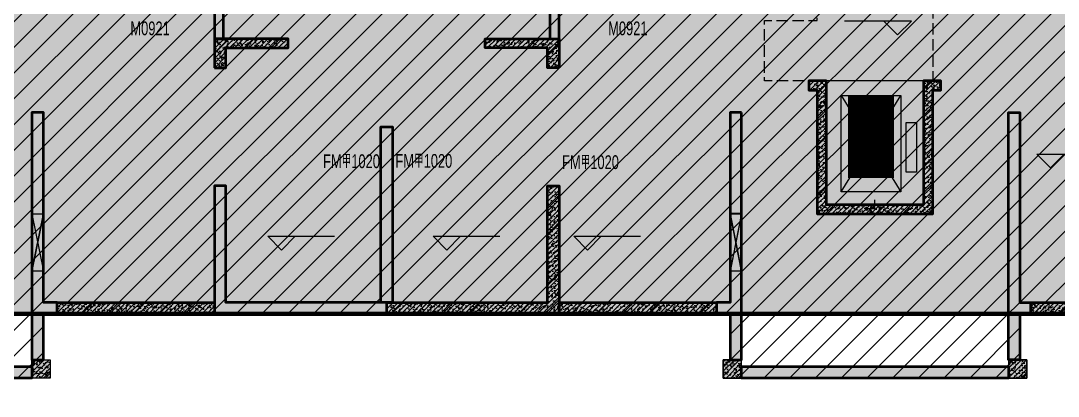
# Model space of a CAD drawing. Extents: x -1338203 to 1886333, y -530034 to 1031844.
# Drawn here: x 847274 to 869905, y 63951 to 72143 of the extents above; entities that cross this region are included whole.
import ezdxf
from ezdxf.enums import TextEntityAlignment as Align

# ---------------------------------------------------------------- set-up
doc = ezdxf.new("R2010")
doc.units = 0
doc.header["$LTSCALE"] = 1000
doc.header["$MEASUREMENT"] = 0
doc.linetypes.add('A-02-平面B1$0$DASH', pattern=[0.35, 0.25, -0.1])
for name, color, linetype, plot in [('A-001-主楼组合参照B1$0$0A-X-AREA', 6, 'Continuous', False), ('A-02-平面B1$0$A01-125-交通核文字编号B2$0$AAD-A-MARK', 6, 'Continuous', False), ('A-02-平面B1$0$AAD-A-MARK', 6, 'Continuous', False)]:
    doc.layers.add(name, color=color, linetype=linetype, plot=plot)
for name, color, linetype in [('A-02-平面B1$0$0A-A-SYMB-DOOR', 135, 'Continuous'), ('A-02-平面B1$0$0A-A-SYMB-ELEV', 150, 'Continuous'), ('A-02-平面B1$0$0A-A-SYMB-NAME', 13, 'Continuous'), ('A-02-平面B1$0$0A-E-EVTR', 2, 'Continuous'), ('A-02-平面B1$0$0A-E-STRS', 2, 'Continuous'), ('A-02-平面B1$0$0A-O-HOLE', 52, 'Continuous'), ('A-02-平面B1$0$A01-125-交通核文字编号B2$0$0A-A-SYMB-ELEV', 150, 'Continuous'), ('p-a-core', 1, 'Continuous'), ('S-02-墙柱B1_1(QB)$0$0S-CC-LINE', 52, 'Continuous'), ('S-02-墙柱B1_1(QB)$0$0S-CW-HATCH', 251, 'Continuous'), ('S-02-墙柱B1_1(QB)$0$0S-CW-HATCH-UP', 251, 'Continuous'), ('S-02-墙柱B1_1(QB)$0$0S-S-HOLE', 55, 'Continuous'), ('S001地下一墙柱$0$DIM', 3, 'Continuous')]:
    doc.layers.add(name, color=color, linetype=linetype)
doc.layers.add('p-h-walkable', color=7, linetype='Continuous', lineweight=70, true_color=0xf0f0f0)
doc.layers.add('S-02-墙柱B1_1(QB)$0$0S-CW-LINE', color=7, linetype='Continuous', lineweight=50)
doc.styles.add('A-02-平面B1$0$AAD-TXT', font='aad-txt.shx', dxfattribs={"width": 0.7, "bigfont": 'aad-hztxt.shx'})
pattern_1 = [(45, (844606.6, 68039.074), (-53.033, 53.033), []), (50, (844606.6, 68039.07), (215.178, -18.8256), [22.5, -247.5]), (355, (844606.6, 68039.07), (-41.6254, 225.6576), [18, -198]), (100.4514, (844624.53, 68037.5), (173.5528, 206.8319), [19.122, -210.3426]), (46.1842, (844606.6, 68099.07), (320.1723, -49.6557), [33.75, -371.25]), (96.6356, (844633.28, 68094.94), (280.3988, 292.2354), [28.683, -315.514]), (351.1842, (844606.6, 68099.07), (280.3986, 292.2356), [27, -297]), (21, (844636.6, 68084.07), (179.0721, -120.7857), [22.5, -247.5]), (326, (844636.6, 68084.07), (72.9946, 217.545), [18, -198]), (71.4514, (844651.52, 68074), (252.0668, 96.7591), [19.122, -210.3426]), (37.5, (844606.6, 68039.07), (3.64796, 99.86816), [0, -195.6, 0, -201, 0, -198.75]), (7.5, (844606.6, 68039.07), (78.92086, 118.3235), [0, -114.6, 0, -191.1, 0, -75.75]), (327.5, (844539.7, 68039.07), (160.14673, -6.76646), [0, -75, 0, -234, 0, -310.5]), (317.5, (844509.7, 68039.07), (174.95585, 30.0315), [0, -97.5, 0, -155.4, 0, -220.5])]
pattern_2 = [(45, (844606.6, 68039.074), (-53.033, 53.033), []), (50, (844606.6, 68039.07), (215.178, -18.8256), [22.5, -247.5]), (355, (844606.6, 68039.07), (-41.6254, 225.6576), [18, -198]), (100.4514, (844624.53, 68037.5), (173.5528, 206.8319), [19.122, -210.3426]), (46.1842, (844606.6, 68099.07), (320.1723, -49.6557), [33.75, -371.25]), (96.6356, (844633.28, 68094.94), (280.3988, 292.2354), [28.683, -315.514]), (351.1842, (844606.6, 68099.07), (280.3986, 292.2356), [27, -297]), (21, (844636.6, 68084.07), (179.0721, -120.7857), [22.5, -247.5]), (326, (844636.6, 68084.07), (72.9946, 217.545), [18, -198]), (71.4514, (844651.52, 68074), (252.0668, 96.7591), [19.122, -210.3426]), (37.5, (844606.6, 68039.07), (3.64796, 99.86816), [0, -195.6, 0, -201, 0, -198.75]), (7.5, (844606.6, 68039.07), (78.92086, 118.3235), [0, -114.6, 0, -191.1, 0, -75.75]), (327.5, (844539.7, 68039.07), (160.14673, -6.76646), [0, -75, 0, -234, 0, -310.5]), (317.5, (844509.7, 68039.07), (174.95585, 30.0315), [0, -97.5, 0, -155.4, 0, -220.5])]

# ---------------------------------------------------------------- blocks, each defined once
blk = doc.blocks.new('A-02-平面B1$0$asdgsdfg')
at = {"layer": 'A-02-平面B1$0$0A-A-SYMB-NAME', "linetype": 'A-02-平面B1$0$DASH', "flags": 128}
blk.add_lwpolyline([(22560, 2790), (18890, 2790), (18890, 4110), (20040, 4110), (20040, 5250), (23010, 5250), (23012, 4310), (22560, 4310)], close=True, dxfattribs=at)
at = {"layer": 'A-02-平面B1$0$A01-125-交通核文字编号B2$0$0A-A-SYMB-ELEV'}
for p, q in [((22095, 4098), (20636, 4098)), ((21795, 3798), (21495, 4098)), ((21795, 3798), (22095, 4098))]:
    blk.add_line(p, q, dxfattribs=at)
at = {"layer": 'A-02-平面B1$0$A01-125-交通核文字编号B2$0$AAD-A-MARK'}
for q in [(21100, 0), (21300, 200)]:
    blk.add_line((21300, 0), q, dxfattribs=at)
blk.add_circle((21300, 0), 100, dxfattribs=at)
blk = doc.blocks.new('A-02-平面B1$0$zsdg')
at = {"layer": 'A-02-平面B1$0$0A-E-STRS'}
for p, q in [((460, 8364), (460, 8960)), ((1143, 8648), (1710, 8884)), ((1710, 8884), (1710, 8960)), ((1009, 8484), (985, 8661)), ((985, 8661), (1167, 8463)), ((1167, 8463), (1143, 8648)), ((1156, 8546), (1710, 8776)), ((1528, 8700), (1710, 8700)), ((1710, 7400), (1710, 8776)), ((460, 8364), (995, 8587)), ((460, 8256), (1009, 8484)), ((903, 8440), (1710, 8440)), ((460, 7400), (460, 8256)), ((520, 8180), (1710, 8180)), ((460, 7950), (460, 6910)), ((520, 7920), (1710, 7920)), ((520, 7660), (1710, 7660)), ((520, 7400), (1710, 7400))]:
    blk.add_line(p, q, dxfattribs=at)
at = {"layer": 'A-02-平面B1$0$0A-E-STRS', "flags": 128}
for points in [[(520, 9250), (1710, 9250)], [(520, 8990), (1710, 8990)], [(520, 8730), (1339, 8730)], [(520, 8470), (714, 8470)]]:
    blk.add_lwpolyline(points, dxfattribs=at)
blk = doc.blocks.new('A-02-平面B1$0$xx')
at = {"layer": 'A-02-平面B1$0$0A-E-EVTR'}
for p, q in [((1798, 2385), (498, 2385)), ((498, 2385), (498, 285)), ((1798, 285), (498, 2385)), ((1798, 2385), (498, 285)), ((1798, 285), (1798, 2385)), ((381, 1791), (156, 1791)), ((156, 1791), (156, 711)), ((381, 711), (381, 1791)), ((156, 711), (381, 711)), ((498, 285), (1798, 285))]:
    blk.add_line(p, q, dxfattribs=at)
blk = doc.blocks.new('A-02-平面B1$0$A$Cd8ea794f')
at = {"flags": 128}
blk.add_lwpolyline([(340, 7060), (280, 7060)], dxfattribs=at)
at = {"layer": 'A-02-平面B1$0$0A-O-HOLE', "flags": 128}
blk.add_lwpolyline([(-1710, 5350), (-1593, 8294), (-1090, 8490)], dxfattribs=at)
at = {"layer": 'A-02-平面B1$0$AAD-A-MARK'}
for q in [(0, 200), (200, 0)]:
    blk.add_line((0, 0), q, dxfattribs=at)
blk.add_circle((0, 0), 100, dxfattribs=at)
for name, p in [('A-02-平面B1$0$zsdg', (0, 0)), ('A-02-平面B1$0$xx', (-1060, 90))]:
    blk.add_blockref(name, p)
blk = doc.blocks.new('A-02-平面B1')
at = {"layer": 'A-02-平面B1$0$0A-A-SYMB-ELEV'}
for p, q in [((25130, 895), (24830, 1195)), ((24830, 1195), (26289, 1195)), ((25130, 895), (25430, 1195)), ((8354, -898), (8054, -598)), ((8054, -598), (9512, -598)), ((8354, -898), (8654, -598)), ((11962, -898), (11662, -598)), ((11662, -598), (13120, -598)), ((11962, -898), (12262, -598)), ((15030, -898), (14730, -598)), ((14730, -598), (16188, -598)), ((15030, -898), (15330, -598))]:
    blk.add_line(p, q, dxfattribs=at)
at = {"layer": 'A-02-平面B1$0$0A-O-HOLE', "flags": 128}
blk.add_lwpolyline([(2910, -110), (3160, -110), (3160, -1360), (2910, -1360)], close=True, dxfattribs=at)
for points in [[(2910, -110), (3160, -1360)], [(2910, -1360), (3160, -110)], [(18390, -90), (18140, -1360)], [(18390, -1360), (18140, -90)]]:
    blk.add_lwpolyline(points, dxfattribs=at)
at = {"layer": 'A-02-平面B1$0$0A-O-HOLE'}
blk.add_lwpolyline([(18390, -1360), (18140, -1360), (18140, -90), (18390, -90)], close=True, dxfattribs=at)
at = {"layer": 'A-02-平面B1$0$AAD-A-MARK'}
for q in [(21100, 0), (21300, 200)]:
    blk.add_line((21300, 0), q, dxfattribs=at)
blk.add_circle((21300, 0), 100, dxfattribs=at)
at = {"xscale": -1}
blk.add_blockref('A-02-平面B1$0$A$Cd8ea794f', (21300, 0), dxfattribs=at)
blk.add_blockref('A-02-平面B1$0$asdgsdfg', (0, 0))
at = {"layer": 'A-02-平面B1$0$0A-A-SYMB-DOOR', "style": 'A-02-平面B1$0$AAD-TXT', "width": 0.7}
for s, p in [('M0921', (5059, 3938)), ('M0921', (15480, 3938)), ('FM甲1020', (9262, 1040)), ('FM甲1020', (10840, 1046)), ('FM甲1020', (14475, 1019))]:
    blk.add_text(s, height=300, dxfattribs=at).set_placement(p, align=Align.MIDDLE_LEFT)

msp = doc.modelspace()

# ---------------------------------------------------------------- hatches: boundary and pattern name
at = {"ltscale": 0.002}
h = msp.add_hatch(dxfattribs=at)
h.set_pattern_fill('ANSI31', color=8, scale=250)
h.set_pattern_definition([(45, (750675.6, 322538.54), (-280.633, 280.633), [])])
h.paths.add_polyline_path([(837516.6, 71729.1), (837516.6, 72329.1), (839416.6, 72329.1), (839416.6, 76729.1), (843446.6, 76729.1), (843446.3, 79199.1), (846566.3, 79199.1), (846566.6, 76729.1), (863946.6, 76729.1), (863946.6, 79199.1), (867066.6, 79199.1), (867066.6, 77629.1), (871196.5, 77629.1), (871196.5, 76729.1), (872996.6, 76729.1), (872996.6, 74929.1), (875856.6, 74929.1), (875856.6, 71729.1), (876656.6, 71729.1), (876656.6, 69175.8), (877556.6, 69175.8), (877556.6, 65749.1), (869066.6, 65749.1), (869066.6, 64749.1), (869216.6, 64749.1), (869216.6, 64349.1), (862596.6, 64349.1), (862596.6, 64749.1), (862746.6, 64749.1), (862746.6, 65749.1), (847766.6, 65749.1), (847766.6, 64749.1), (847916.6, 64749.1), (847916.6, 64349.1), (841296.6, 64349.1), (841296.6, 64749.1), (841446.6, 64749.1), (841446.6, 65749.1), (833856.6, 65749.1), (833856.6, 67549.1), (833856.6, 69749.1), (833856.6, 71729.1)])
at = {"layer": 'p-h-walkable', "ltscale": 0.002}
h = msp.add_hatch(color=256, dxfattribs=at)
h.dxf.hatch_style = 1
h.paths.add_polyline_path([(633826.6, 244460.7), (640276.6, 244575.6), (640576.6, 234544.8), (645576.7, 234544.6), (645576.7, 209278.9), (732355.9, 209029), (732355.1, 235229.9), (738506.7, 235229.9), (738506.6, 268838.9), (732734.3, 268838.9), (732734.3, 272898.9), (711963.1, 272898.9), (711963.1, 278984.7), (717256.7, 278984.7), (717256.7, 284049), (733571.6, 284135.6), (733996.6, 290449.1), (739216.6, 290449.1), (739766.6, 284299.1), (754626.6, 284299.1), (755296.6, 290449.1), (760516.6, 290449.1), (760816.6, 283049.1), (760816.3, 275879.2), (775122.6, 275879.2), (776006.6, 274138.9), (776006.6, 259429.1), (778716.6, 259429.1), (778716.6, 238849.1), (783416.6, 238849.1), (783416.6, 237229.1), (782066.6, 237229.1), (782066.6, 234429.1), (779546.6, 234429.1), (779546.6, 237129.1), (773916.6, 237129.1), (773916.6, 243229.1), (764306.6, 243225.6), (764306.6, 236639.1), (760766.6, 236639.1), (760766.6, 234429.1), (758246.6, 234429.1), (758246.6, 238649.1), (762116.6, 238649.1), (762116.6, 243225.6), (748656.6, 243225.6), (748756.3, 207529.1), (800106.6, 207528.9), (800206.7, 201639.7), (812908.2, 202239.1), (812576.6, 180449.3), (744206, 180449.3), (744206, 173439), (728556.7, 173439), (728556.6, 122289.1), (746356.6, 122289.1), (750916.6, 132325.6), (842896.6, 132325.6), (843211.6, 121345.6), (839116.6, 121345.6), (839116.6, 93449.1), (864906.6, 93449.1), (864906.6, 79694), (875856.6, 74929.1), (875856.6, 65749.1), (834560.6, 65749.1), (839142.9, 28436.3), (869465.5, 32160.2), (871163.4, 18334), (873704.3, 18646.1), (877328.9, 5540.2), (761876.2, -8638.5), (761133.2, 2082.3), (764950.9, 5291.5), (763253.1, 19116.3), (799242.7, 23536.1), (793807.6, 65749.1), (750756.6, 65749.1), (751556.6, 81645.6), (636016.6, 81645.6), (636016.6, 96345.6), (629416.6, 96345.6), (629416.6, 118203.2), (622306.6, 118203.2), (622286.6, 139083.2), (644406.6, 137003.2), (644406.6, 129968.2), (656656.6, 129968.2), (656406.6, 138083.2), (712156.6, 138083.2), (711856.6, 184449.1), (581811.6, 184349.1), (581826.6, 197199.1), (585876.6, 197449.1), (585976.6, 209279), (629226.6, 209578.9), (628926.8, 236145.4), (633826.6, 236145.6)])
at = {"layer": 'S-02-墙柱B1_1(QB)$0$0S-CW-HATCH'}
h = msp.add_hatch(color=256, dxfattribs=at)
h.dxf.hatch_style = 1
h.paths.add_polyline_path([(859016.6, 71749.1), (858816.6, 71749.1), (858816.6, 71749.1), (859016.6, 71749.1)], flags=17)
h.paths.add_polyline_path([(851496.6, 71749.1), (851696.6, 71749.1), (851696.6, 76479.1), (858816.6, 76479.1), (858816.6, 71749.1), (859016.6, 71749.1), (859016.6, 76479.1), (861706.6, 76479.1), (861706.6, 76729.1), (848806.6, 76729.1), (848806.6, 76479.1), (851496.6, 76479.1)])
h.paths.add_polyline_path([(851696.6, 71749.1), (851496.6, 71749.1), (851496.6, 71749.1), (851696.6, 71749.1)], flags=17)
h = msp.add_hatch(color=256, dxfattribs=at)
h.dxf.hatch_style = 1
h.paths.add_polyline_path([(851496.6, 71119.1), (851746.6, 71119.1), (851746.6, 71549.1), (853106.6, 71549.1), (853106.6, 71749.1), (851496.6, 71749.1)])
h = msp.add_hatch(color=256, dxfattribs=at)
h.dxf.hatch_style = 1
h.paths.add_polyline_path([(859016.6, 71119.1), (858766.6, 71119.1), (858766.6, 71549.1), (857406.6, 71549.1), (857406.6, 71749.1), (859016.6, 71749.1)])
h = msp.add_hatch(color=256, dxfattribs=at)
h.dxf.hatch_style = 1
h.paths.add_polyline_path([(864846.6, 70829.1), (864466.6, 70829.1), (864466.6, 70629.1), (864646.6, 70629.1), (864646.6, 67929.1), (867166.6, 67929.1), (867166.6, 70629.1), (867346.6, 70629.1), (867346.6, 70829.1), (866966.6, 70829.1), (866966.6, 68129.1), (864846.6, 68129.1)])
h = msp.add_hatch(color=256, dxfattribs=at)
h.dxf.hatch_style = 1
h.paths.add_polyline_path([(855381.6, 65999.1), (855131.6, 65999.1), (855131.6, 69829.1), (855381.6, 69829.1)])
h.paths.add_polyline_path([(855256.6, 65749.1), (855256.6, 65999.1), (851746.6, 65999.1), (851746.6, 68539.1), (851496.6, 68539.1), (851496.6, 65749.1)])
h.paths.add_polyline_path([(847516.6, 67929), (847766.6, 67929), (847766.6, 70139.1), (847516.6, 70139.1)])
h.paths.add_polyline_path([(847766.6, 66679.1), (847516.6, 66679.1), (847516.6, 64749.1), (847766.6, 64749.1), (847766.6, 65749.1), (848006.6, 65749.1), (848006.6, 65999.1), (847766.6, 65999.1)])
h = msp.add_hatch(color=256, dxfattribs=at)
h.dxf.hatch_style = 1
h.paths.add_polyline_path([(862746.6, 67929), (862996.6, 67929), (862996.6, 70139.1), (862746.6, 70139.1)])
h.paths.add_polyline_path([(862996.6, 66679.1), (862746.6, 66679.1), (862746.6, 65999.1), (862506.6, 65999.1), (862506.6, 65749.1), (862746.6, 65749.1), (862746.6, 64749.1), (862996.6, 64749.1)])
h = msp.add_hatch(color=256, dxfattribs=at)
h.dxf.hatch_style = 1
h.paths.add_polyline_path([(869306.6, 65749.1), (869306.6, 65999.1), (869066.6, 65999.1), (869066.6, 70139.1), (868816.6, 70139.1), (868816.6, 64749.1), (869066.6, 64749.1), (869066.6, 65749.1)])
h.paths.add_polyline_path([(872746.6, 68539.1), (872746.6, 65749.1), (873456.6, 65749.1), (873456.6, 65999.1), (872996.6, 65999.1), (872996.6, 68539.1)])
h = msp.add_hatch(color=256, dxfattribs=at)
h.dxf.hatch_style = 1
h.paths.add_polyline_path([(859016.6, 65749.1), (855256.6, 65749.1), (855256.6, 65999.1), (858766.6, 65999.1), (858766.6, 68539.1), (859016.6, 68539.1)])
h = msp.add_hatch(color=256, dxfattribs=at)
h.dxf.hatch_style = 1
h.paths.add_polyline_path([(848066.6, 65999.1), (851496.6, 65999.1), (851496.6, 65749.1), (848066.6, 65749.1)])
h = msp.add_hatch(color=256, dxfattribs=at)
h.dxf.hatch_style = 1
h.paths.add_polyline_path([(859016.6, 65999.1), (862446.6, 65999.1), (862446.6, 65749.1), (859016.6, 65749.1)])
h = msp.add_hatch(color=256, dxfattribs=at)
h.dxf.hatch_style = 1
h.paths.add_polyline_path([(869306.6, 65999.1), (872746.6, 65999.1), (872746.6, 65749.1), (869306.6, 65749.1)])
h = msp.add_hatch(color=256, dxfattribs=at)
h.dxf.hatch_style = 1
h.paths.add_polyline_path([(847516.6, 64749.1), (847916.6, 64749.1), (847916.6, 64349.1), (847516.6, 64349.1)])
h = msp.add_hatch(color=256, dxfattribs=at)
h.dxf.hatch_style = 1
h.paths.add_polyline_path([(862996.6, 64749.1), (862596.6, 64749.1), (862596.6, 64349.1), (862996.6, 64349.1)])
h = msp.add_hatch(color=256, dxfattribs=at)
h.dxf.hatch_style = 1
h.paths.add_polyline_path([(869216.6, 64749.1), (868816.6, 64749.1), (868816.6, 64349.1), (869216.6, 64349.1)])
h = msp.add_hatch(color=256, dxfattribs=at)
h.dxf.hatch_style = 1
h.paths.add_polyline_path([(841696.6, 64599.1), (847516.6, 64599.1), (847516.6, 64349.1), (841696.6, 64349.1)])
h = msp.add_hatch(color=256, dxfattribs=at)
h.dxf.hatch_style = 1
h.paths.add_polyline_path([(862996.6, 64599.1), (868816.6, 64599.1), (868816.6, 64349.1), (862996.6, 64349.1)])
at = {"layer": 'S-02-墙柱B1_1(QB)$0$0S-CW-HATCH-UP'}
h = msp.add_hatch(dxfattribs=at)
h.set_pattern_fill('钢筋混凝土', color=256, scale=30)
h.set_pattern_definition(pattern_1)
h.paths.add_polyline_path([(859016.6, 71749.1), (858816.6, 71749.1), (858816.6, 71749.1), (859016.6, 71749.1)], flags=17)
h.paths.add_polyline_path([(851496.6, 71749.1), (851696.6, 71749.1), (851696.6, 76479.1), (858816.6, 76479.1), (858816.6, 71749.1), (859016.6, 71749.1), (859016.6, 76479.1), (861706.6, 76479.1), (861706.6, 76729.1), (848806.6, 76729.1), (848806.6, 76479.1), (851496.6, 76479.1)])
h.paths.add_polyline_path([(851696.6, 71749.1), (851496.6, 71749.1), (851496.6, 71749.1), (851696.6, 71749.1)], flags=17)
h = msp.add_hatch(dxfattribs=at)
h.set_pattern_fill('钢筋混凝土', color=256, scale=30)
h.set_pattern_definition(pattern_1)
h.paths.add_polyline_path([(851496.6, 71119.1), (851746.6, 71119.1), (851746.6, 71549.1), (853106.6, 71549.1), (853106.6, 71749.1), (851496.6, 71749.1)])
h = msp.add_hatch(dxfattribs=at)
h.set_pattern_fill('钢筋混凝土', color=256, scale=30)
h.set_pattern_definition(pattern_1)
h.paths.add_polyline_path([(859016.6, 71119.1), (858766.6, 71119.1), (858766.6, 71549.1), (857406.6, 71549.1), (857406.6, 71749.1), (859016.6, 71749.1)])
h = msp.add_hatch(dxfattribs=at)
h.set_pattern_fill('钢筋混凝土', color=256, scale=30)
h.set_pattern_definition(pattern_1)
h.paths.add_polyline_path([(864846.6, 70829.1), (864466.6, 70829.1), (864466.6, 70629.1), (864646.6, 70629.1), (864646.6, 67929.1), (867166.6, 67929.1), (867166.6, 70629.1), (867346.6, 70629.1), (867346.6, 70829.1), (866966.6, 70829.1), (866966.6, 68129.1), (864846.6, 68129.1)])
h = msp.add_hatch(dxfattribs=at)
h.set_pattern_fill('钢筋混凝土', color=256, scale=30)
h.set_pattern_definition(pattern_1)
h.paths.add_polyline_path([(855381.6, 65999.1), (855131.6, 65999.1), (855131.6, 69829.1), (855381.6, 69829.1)])
h.paths.add_polyline_path([(855256.6, 65749.1), (855256.6, 65999.1), (851746.6, 65999.1), (851746.6, 68539.1), (851496.6, 68539.1), (851496.6, 65749.1)])
h.paths.add_polyline_path([(847516.6, 67929), (847766.6, 67929), (847766.6, 70139.1), (847516.6, 70139.1)])
h.paths.add_polyline_path([(847766.6, 66679.1), (847516.6, 66679.1), (847516.6, 64749.1), (847766.6, 64749.1), (847766.6, 65749.1), (848066.6, 65749.1), (848066.6, 65999.1), (847766.6, 65999.1)])
h = msp.add_hatch(dxfattribs=at)
h.set_pattern_fill('钢筋混凝土', color=256, scale=30)
h.set_pattern_definition(pattern_1)
h.paths.add_polyline_path([(862746.6, 67929), (862996.6, 67929), (862996.6, 70139.1), (862746.6, 70139.1)])
h.paths.add_polyline_path([(862996.6, 66679.1), (862746.6, 66679.1), (862746.6, 65999.1), (862446.6, 65999.1), (862446.6, 65749.1), (862746.6, 65749.1), (862746.6, 64749.1), (862996.6, 64749.1)])
h = msp.add_hatch(dxfattribs=at)
h.set_pattern_fill('钢筋混凝土', color=256, scale=30)
h.set_pattern_definition([(45, (844606.6, 68039.074), (-53.033, 53.033), []), (50, (844606.6, 68039.07), (215.1781, -18.8256), [22.5, -247.5]), (355, (844606.6, 68039.07), (-41.6254, 225.6576), [18, -198]), (100.4514, (844624.53, 68037.5), (173.5528, 206.8319), [19.122, -210.3426]), (46.1842, (844606.6, 68099.07), (320.1723, -49.6557), [33.75, -371.25]), (96.6356, (844633.28, 68094.94), (280.3988, 292.2354), [28.683, -315.514]), (351.1842, (844606.6, 68099.07), (280.3986, 292.2356), [27, -297]), (21, (844636.6, 68084.07), (179.0721, -120.7857), [22.5, -247.5]), (326, (844636.6, 68084.07), (72.9946, 217.545), [18, -198]), (71.4514, (844651.52, 68074), (252.0668, 96.7591), [19.122, -210.3426]), (37.5, (844606.6, 68039.07), (3.64796, 99.86816), [0, -195.6, 0, -201, 0, -198.75]), (7.5, (844606.6, 68039.07), (78.92086, 118.3235), [0, -114.6, 0, -191.1, 0, -75.75]), (327.5, (844539.7, 68039.07), (160.14673, -6.76646), [0, -75, 0, -234, 0, -310.5]), (317.5, (844509.7, 68039.07), (174.95585, 30.0315), [0, -97.5, 0, -155.4, 0, -220.5])])
h.paths.add_polyline_path([(869306.6, 65749.1), (869306.6, 65999.1), (869066.6, 65999.1), (869066.6, 70139.1), (868816.6, 70139.1), (868816.6, 64749.1), (869066.6, 64749.1), (869066.6, 65749.1)])
h.paths.add_polyline_path([(872746.6, 68539.1), (872746.6, 65749.1), (873456.6, 65749.1), (873456.6, 65999.1), (872996.6, 65999.1), (872996.6, 68539.1)])
h = msp.add_hatch(dxfattribs=at)
h.set_pattern_fill('钢筋混凝土', color=256, scale=30)
h.set_pattern_definition(pattern_1)
h.paths.add_polyline_path([(859016.6, 65749.1), (855256.6, 65749.1), (855256.6, 65999.1), (858766.6, 65999.1), (858766.6, 68539.1), (859016.6, 68539.1)])
h = msp.add_hatch(dxfattribs=at)
h.set_pattern_fill('钢筋混凝土', color=256, scale=30)
h.set_pattern_definition(pattern_2)
h.paths.add_polyline_path([(848066.6, 65999.1), (851496.6, 65999.1), (851496.6, 65749.1), (848066.6, 65749.1)])
h = msp.add_hatch(dxfattribs=at)
h.set_pattern_fill('钢筋混凝土', color=256, scale=30)
h.set_pattern_definition(pattern_2)
h.paths.add_polyline_path([(859016.6, 65999.1), (862446.6, 65999.1), (862446.6, 65749.1), (859016.6, 65749.1)])
h = msp.add_hatch(dxfattribs=at)
h.set_pattern_fill('钢筋混凝土', color=256, scale=30)
h.set_pattern_definition(pattern_2)
h.paths.add_polyline_path([(869306.6, 65999.1), (872746.6, 65999.1), (872746.6, 65749.1), (869306.6, 65749.1)])
h = msp.add_hatch(dxfattribs=at)
h.set_pattern_fill('钢筋混凝土', color=256, scale=30)
h.set_pattern_definition([(45, (844606.6, 68039.074), (-53.033, 53.033), []), (50, (844606.6, 68039.07), (215.178, -18.8256), [22.5, -247.5]), (355, (844606.6, 68039.07), (-41.625, 225.658), [18, -198]), (100.4514, (844624.53, 68037.5), (173.553, 206.832), [19.122, -210.343]), (46.184, (844606.6, 68099.07), (320.172, -49.656), [33.75, -371.25]), (96.6356, (844633.28, 68094.94), (280.399, 292.235), [28.683, -315.514]), (351.184, (844606.6, 68099.07), (280.399, 292.236), [27, -297]), (21, (844636.6, 68084.07), (179.072, -120.7857), [22.5, -247.5]), (326, (844636.6, 68084.07), (72.995, 217.545), [18, -198]), (71.4514, (844651.52, 68074), (252.067, 96.759), [19.122, -210.343]), (37.5, (844606.6, 68039.07), (3.648, 99.8682), [0, -195.6, 0, -201, 0, -198.75]), (7.5, (844606.6, 68039.07), (78.9209, 118.3235), [0, -114.6, 0, -191.1, 0, -75.75]), (327.5, (844539.7, 68039.07), (160.1467, -6.7665), [0, -75, 0, -234, 0, -310.5]), (317.5, (844509.7, 68039.07), (174.956, 30.0315), [0, -97.5, 0, -155.4, 0, -220.5])])
h.paths.add_polyline_path([(847516.6, 64749.1), (847916.6, 64749.1), (847916.6, 64349.1), (847516.6, 64349.1)])
h = msp.add_hatch(dxfattribs=at)
h.set_pattern_fill('钢筋混凝土', color=256, scale=30)
h.set_pattern_definition([(45, (844606.6, 68039.074), (-53.033, 53.033), []), (50, (844606.6, 68039.07), (215.178, -18.8256), [22.5, -247.5]), (355, (844606.6, 68039.07), (-41.6254, 225.6576), [18, -198]), (100.4514, (844624.53, 68037.5), (173.5528, 206.8319), [19.122, -210.3426]), (46.1842, (844606.6, 68099.07), (320.1723, -49.6557), [33.75, -371.25]), (96.6356, (844633.28, 68094.94), (280.399, 292.2354), [28.683, -315.514]), (351.1842, (844606.6, 68099.07), (280.3986, 292.2356), [27, -297]), (21, (844636.6, 68084.07), (179.0721, -120.7857), [22.5, -247.5]), (326, (844636.6, 68084.07), (72.9946, 217.545), [18, -198]), (71.4514, (844651.52, 68074), (252.0668, 96.7591), [19.122, -210.3426]), (37.5, (844606.6, 68039.07), (3.64796, 99.86816), [0, -195.6, 0, -201, 0, -198.75]), (7.5, (844606.6, 68039.07), (78.92086, 118.3235), [0, -114.6, 0, -191.1, 0, -75.75]), (327.5, (844539.7, 68039.07), (160.14673, -6.76646), [0, -75, 0, -234, 0, -310.5]), (317.5, (844509.7, 68039.07), (174.9559, 30.0315), [0, -97.5, 0, -155.4, 0, -220.5])])
h.paths.add_polyline_path([(862996.6, 64749.1), (862596.6, 64749.1), (862596.6, 64349.1), (862996.6, 64349.1)])
h = msp.add_hatch(dxfattribs=at)
h.set_pattern_fill('钢筋混凝土', color=256, scale=30)
h.set_pattern_definition(pattern_1)
h.paths.add_polyline_path([(869216.6, 64749.1), (868816.6, 64749.1), (868816.6, 64349.1), (869216.6, 64349.1)])
h = msp.add_hatch(dxfattribs=at)
h.set_pattern_fill('钢筋混凝土', color=256, scale=30)
h.set_pattern_definition(pattern_2)
h.paths.add_polyline_path([(841696.6, 64599.1), (847516.6, 64599.1), (847516.6, 64349.1), (841696.6, 64349.1)])
h = msp.add_hatch(dxfattribs=at)
h.set_pattern_fill('钢筋混凝土', color=256, scale=30)
h.set_pattern_definition(pattern_2)
h.paths.add_polyline_path([(862996.6, 64599.1), (868816.6, 64599.1), (868816.6, 64349.1), (862996.6, 64349.1)])

# ---------------------------------------------------------------- linework, layer by layer
at = {"layer": 'A-001-主楼组合参照B1$0$0A-X-AREA', "flags": 128}
msp.add_lwpolyline([(877556.6, 65749.1), (869066.6, 65749.1), (869066.6, 64749.1), (869216.6, 64749.1), (869216.6, 64349.1), (862596.6, 64349.1), (862596.6, 64749.1), (862746.6, 64749.1), (862746.6, 65749.1), (847766.6, 65749.1), (847766.6, 64749.1), (847916.6, 64749.1), (847916.6, 64349.1), (841296.6, 64349.1)], dxfattribs=at)
at = {"layer": 'p-a-core', "ltscale": 0.002, "const_width": 1000}
msp.add_lwpolyline([(865818.3, 70514.1), (865818.3, 68714.1)], dxfattribs=at)
at = {"layer": 'p-h-walkable', "ltscale": 0.002, "const_width": 100}
msp.add_lwpolyline([(875856.6, 65749.1), (834560.6, 65749.1), (839142.9, 28436.3), (869465.5, 32160.2), (871163.4, 18334)], dxfattribs=at)
at = {"layer": 'S-02-墙柱B1_1(QB)$0$0S-CC-LINE'}
for points in [[(847516.6, 64749.1), (847916.6, 64749.1), (847916.6, 64349.1), (847516.6, 64349.1)], [(862996.6, 64749.1), (862596.6, 64749.1), (862596.6, 64349.1), (862996.6, 64349.1)], [(869216.6, 64749.1), (868816.6, 64749.1), (868816.6, 64349.1), (869216.6, 64349.1)]]:
    msp.add_lwpolyline(points, close=True, dxfattribs=at)
at = {"layer": 'S-02-墙柱B1_1(QB)$0$0S-CW-LINE'}
for points in [[(848806.6, 76729.1), (848806.6, 76479.1), (851496.6, 76479.1), (851496.6, 71749.1), (851696.6, 71749.1), (851696.6, 76479.1), (858816.6, 76479.1), (858816.6, 71749.1), (859016.6, 71749.1), (859016.6, 76479.1), (861706.6, 76479.1), (861706.6, 76729.1), (848806.6, 76729.1)], [(848066.6, 65749.1), (848066.6, 65999.1), (847766.6, 65999.1), (847766.6, 70139.1), (847516.6, 70139.1), (847516.6, 64749.1), (847766.6, 64749.1), (847766.6, 65749.1), (848066.6, 65749.1)]]:
    msp.add_lwpolyline(points, dxfattribs=at)
for points in [[(851496.6, 71119.1), (851746.6, 71119.1), (851746.6, 71549.1), (853106.6, 71549.1), (853106.6, 71749.1), (851496.6, 71749.1)], [(859016.6, 71119.1), (858766.6, 71119.1), (858766.6, 71549.1), (857406.6, 71549.1), (857406.6, 71749.1), (859016.6, 71749.1)], [(864846.6, 70829.1), (864466.6, 70829.1), (864466.6, 70629.1), (864646.6, 70629.1), (864646.6, 67929.1), (867166.6, 67929.1), (867166.6, 70629.1), (867346.6, 70629.1), (867346.6, 70829.1), (866966.6, 70829.1), (866966.6, 68129.1), (864846.6, 68129.1)], [(862996.6, 70139.1), (862746.6, 70139.1), (862746.6, 65999.1), (862446.6, 65999.1), (862446.6, 65749.1), (862746.6, 65749.1), (862746.6, 64749.1), (862996.6, 64749.1)], [(855381.6, 65999.1), (855131.6, 65999.1), (855131.6, 69829.1), (855381.6, 69829.1)], [(855256.6, 65749.1), (855256.6, 65999.1), (851746.6, 65999.1), (851746.6, 68539.1), (851496.6, 68539.1), (851496.6, 65749.1)], [(859016.6, 65749.1), (855256.6, 65749.1), (855256.6, 65999.1), (858766.6, 65999.1), (858766.6, 68539.1), (859016.6, 68539.1)]]:
    msp.add_lwpolyline(points, close=True, dxfattribs=at)
at = {"layer": 'S-02-墙柱B1_1(QB)$0$0S-CW-LINE', "flags": 128}
msp.add_lwpolyline([(869306.6, 65749.1), (869066.6, 65749.1), (869066.6, 64749.1), (868816.6, 64749.1), (868816.6, 70139.1), (869066.6, 70139.1), (869066.6, 65999.1), (869306.6, 65999.1), (869306.6, 65749.1)], dxfattribs=at)
for points in [[(848066.6, 65999.1), (851496.6, 65999.1), (851496.6, 65749.1), (848066.6, 65749.1)], [(859016.6, 65999.1), (862446.6, 65999.1), (862446.6, 65749.1), (859016.6, 65749.1)], [(869306.6, 65999.1), (872746.6, 65999.1), (872746.6, 65749.1), (869306.6, 65749.1)], [(841696.6, 64599.1), (847516.6, 64599.1), (847516.6, 64349.1), (841696.6, 64349.1)], [(862996.6, 64599.1), (868816.6, 64599.1), (868816.6, 64349.1), (862996.6, 64349.1)]]:
    msp.add_lwpolyline(points, close=True, dxfattribs=at)
at = {"layer": 'S-02-墙柱B1_1(QB)$0$0S-S-HOLE'}
for p, q in [((847516.4, 67929), (847766.6, 66679.1)), ((847766.6, 67929), (847516.6, 66679.1)), ((862746.3, 67929), (862996.5, 66679.1)), ((862996.5, 67929), (862746.5, 66679.1))]:
    msp.add_line(p, q, dxfattribs=at)
for points in [[(847516.6, 67929), (847766.7, 67929), (847766.7, 66679.1), (847516.6, 66679.1)], [(862746.5, 67929), (862996.6, 67929), (862996.6, 66679.1), (862746.5, 66679.1)]]:
    msp.add_lwpolyline(points, close=True, dxfattribs=at)
at = {"layer": 'S001地下一墙柱$0$DIM', "color": 1}
msp.add_lwpolyline([(864846.6, 68129.1), (866966.6, 68129.1), (866966.6, 70829.1), (864846.6, 70829.1)], close=True, dxfattribs=at)

# ---------------------------------------------------------------- block references
at = {"ltscale": 0.002}
msp.add_blockref('A-02-平面B1', (844606.6, 68039.1), dxfattribs=at)

doc.saveas('drawing.dxf')
